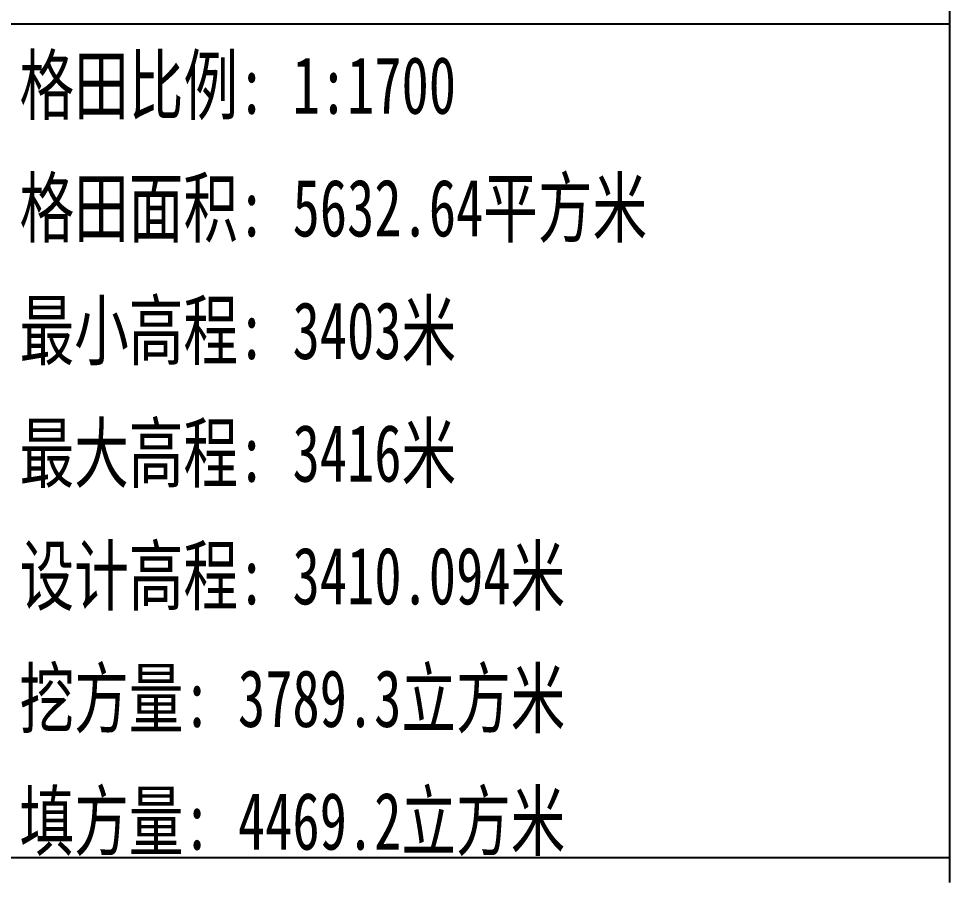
# Model space of a CAD drawing. Extents: x 4283 to 40403, y 1134 to 1764.
# Drawn here: x 27948.4 to 28013.5, y 1512.4 to 1572.7 of the extents above; entities that cross this region are included whole.
import ezdxf
from ezdxf.enums import TextEntityAlignment as Align

# ---------------------------------------------------------------- set-up
doc = ezdxf.new("R2010")
doc.units = 0
doc.layers.add('tdz_土方计算图', color=7, linetype='Continuous')
doc.styles.add('GLand', font='')
doc.styles.get('GLand').set_extended_font_data('FangSong_GB2312')

msp = doc.modelspace()

# ---------------------------------------------------------------- linework, layer by layer
msp.add_lwpolyline([(27883.46, 1514.092), (28013.46, 1514.092)])
at = {"layer": 'tdz_土方计算图', "linetype": 'Continuous'}
for points in [[(28013.46, 1672.357), (28013.46, 1512.357)], [(27883.46, 1572.357), (28013.46, 1572.357)]]:
    msp.add_lwpolyline(points, dxfattribs=at)

# ---------------------------------------------------------------- texts
at = {"layer": 'tdz_土方计算图', "style": 'GLand', "width": 0.7}
for s, p in [('格田比例: 1:1700', (27948.46, 1568.071)), ('格田面积: 5632.64平方米', (27948.46, 1559.5)), ('最小高程: 3403米', (27948.46, 1550.929)), ('最大高程: 3416米', (27948.46, 1542.358)), ('设计高程: 3410.094米', (27948.46, 1533.787)), ('挖方量: 3789.3立方米', (27948.46, 1525.216)), ('填方量: 4469.2立方米', (27948.46, 1516.645))]:
    msp.add_text(s, height=4, dxfattribs=at).set_placement(p, align=Align.MIDDLE_LEFT)

doc.saveas('drawing.dxf')
